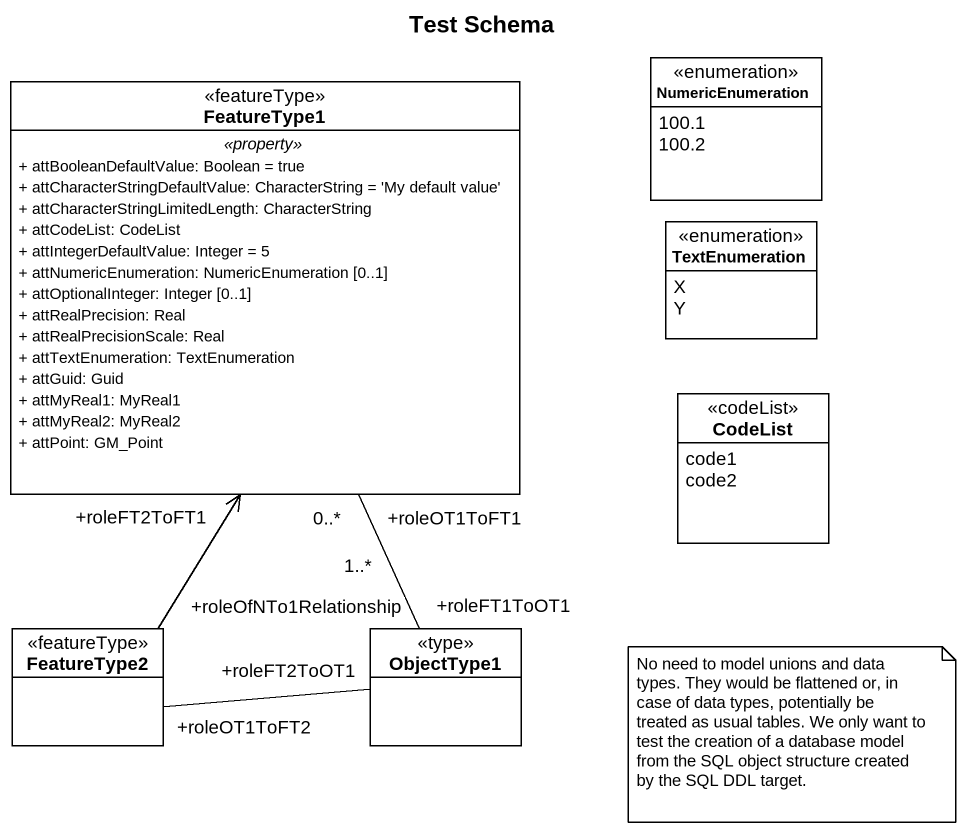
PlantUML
@startuml
title Test Schema
hide circle
hide empty members
skinparam classAttributeIconSize 0
class FeatureType1 <<featureType>> {
  .. <<property>> ..
  + attBooleanDefaultValue: Boolean = true
  + attCharacterStringDefaultValue: CharacterString = 'My default value'
  + attCharacterStringLimitedLength: CharacterString
  + attCodeList: CodeList
  + attIntegerDefaultValue: Integer = 5
  + attNumericEnumeration: NumericEnumeration [0..1]
  + attOptionalInteger: Integer [0..1]
  + attRealPrecision: Real
  + attRealPrecisionScale: Real
  + attTextEnumeration: TextEnumeration
  + attGuid: Guid
  + attMyReal1: MyReal1
  + attMyReal2: MyReal2
  + attPoint: GM_Point
}
enum NumericEnumeration {
  100.1
  100.2
}
enum TextEnumeration {
  X
  Y
}
class CodeList <<codeList>> {
  code1
  code2
}
class FeatureType2 <<featureType>>
class ObjectType1 <<type>>
FeatureType1 "+roleOT1ToFT1\n0..*" -- "+roleFT1ToOT1\n1..*" ObjectType1
FeatureType2 "+roleOfNTo1Relationship" -up-> "+roleFT2ToFT1" FeatureType1
FeatureType2 "+roleOT1ToFT2" -right- "+roleFT2ToOT1" ObjectType1
note as N1
  No need to model unions and data types. They would be flattened or, in case of data types, potentially be treated as usual tables. We only want to test the creation of a database model from the SQL object structure created by the SQL DDL target.
end note
@enduml
